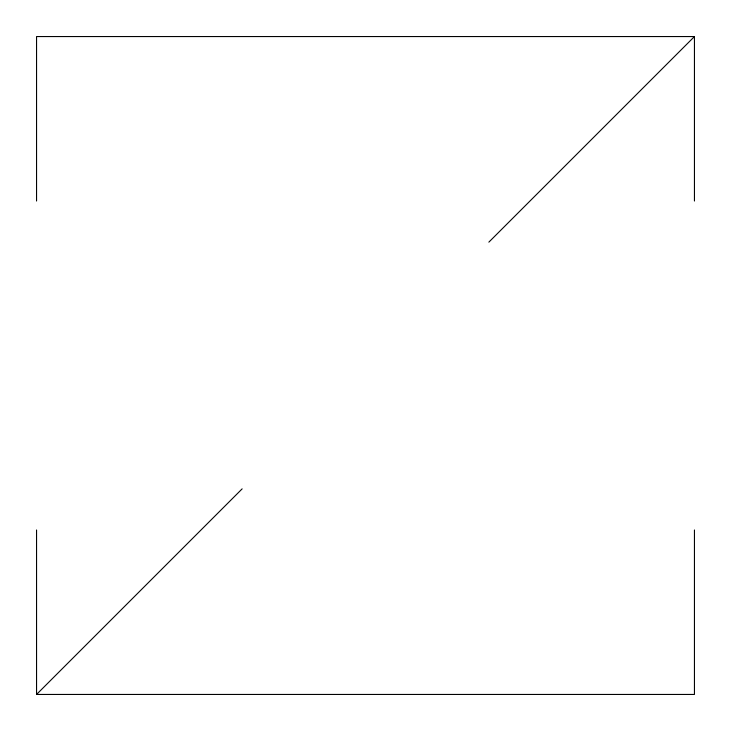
<?xml version="1.0" encoding="UTF-8"?>
<svg xmlns="http://www.w3.org/2000/svg" width="731" height="731" viewBox="0 0 731 731"><rect width="100%" height="100%" fill="white"/><g stroke="black" fill="none" stroke-linecap="round" stroke-linejoin="round"><path stroke-width="1.1" d="M36.55 529.975L36.55 694.45L242.144 488.856M488.856 242.144L694.45 36.55L694.45 201.025M694.45 36.55L36.55 36.55L36.55 201.025M36.55 694.45L694.45 694.45L694.45 529.975"/></g></svg>
